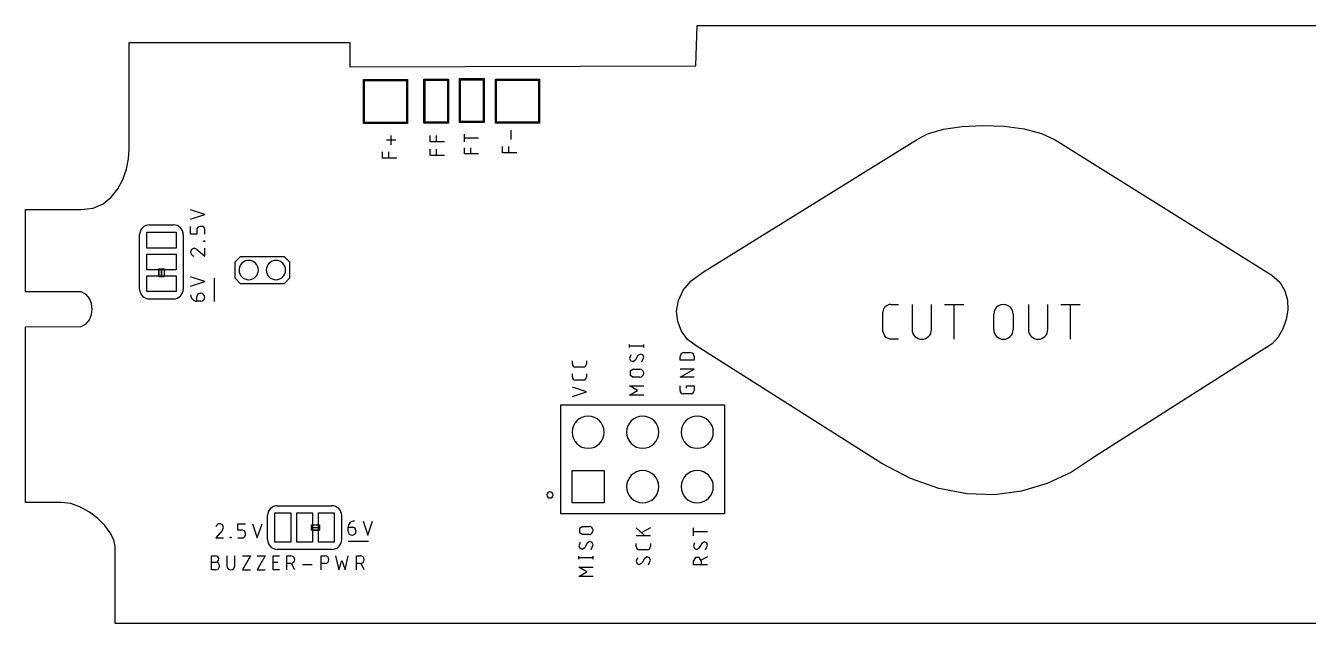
# Model space of a CAD drawing. Extents: x -93.5 to 2.3, y 71.4 to 99.3.
# Drawn here: x -93.5 to -33.8, y 71.4 to 99.3 of the extents above; entities that cross this region are included whole.
import ezdxf

# ---------------------------------------------------------------- set-up
doc = ezdxf.new("R2010")
doc.units = 0
doc.layers.add('CAPA_1', color=7, linetype='CONTINUOUS')

msp = doc.modelspace()

# ---------------------------------------------------------------- linework, layer by layer
at = {"layer": 'CAPA_1', "color": 30}
for points in [[(-62.3233, 97.4196), (-62.257, 99.3002)], [(-62.257, 99.3002), (-21.8273, 99.3002)], [(-88.7107, 93.5486), (-88.7107, 98.5111)], [(-88.7107, 98.5111), (-78.4309, 98.5111)], [(-78.4309, 98.5111), (-78.4309, 97.3812)], [(-78.4309, 97.3812), (-62.3233, 97.4196)], [(-51.5233, 94.2591), (-50.7926, 94.4695)], [(-50.7926, 94.4695), (-49.9122, 94.6011)], [(-49.9122, 94.6011), (-48.9482, 94.6509)], [(-48.9482, 94.6509), (-47.9667, 94.616)], [(-47.9667, 94.616), (-47.034, 94.4934)], [(-47.034, 94.4934), (-46.2161, 94.2801)], [(-62.0117, 87.786), (-52.0381, 93.973)], [(-52.0381, 93.973), (-51.5233, 94.2591)], [(-46.2161, 94.2801), (-45.5791, 93.973)], [(-45.5791, 93.973), (-35.4868, 87.6677)], [(-88.742, 93.0882), (-88.7107, 93.5486)], [(-89.0019, 92.1359), (-88.8381, 92.6091)], [(-88.8381, 92.6091), (-88.742, 93.0882)], [(-89.2366, 91.6935), (-89.0019, 92.1359)], [(-89.5453, 91.3063), (-89.2366, 91.6935)], [(-90.3971, 90.7968), (-89.9311, 90.9992)], [(-89.9311, 90.9992), (-89.5453, 91.3063)], [(-93.5343, 86.8966), (-93.5343, 90.7239)], [(-93.5343, 90.7239), (-90.9464, 90.7239)], [(-90.9464, 90.7239), (-90.3971, 90.7968)], [(-62.9127, 86.9622), (-62.5419, 87.4055)], [(-62.5419, 87.4055), (-62.0117, 87.786)], [(-35.4868, 87.6677), (-35.1252, 87.3386)], [(-35.1252, 87.3386), (-34.89, 86.9445)], [(-90.9464, 86.8928), (-93.5343, 86.8966)], [(-90.7215, 86.7749), (-90.9464, 86.8928)], [(-90.5604, 86.5864), (-90.7215, 86.7749)], [(-63.1333, 86.4807), (-62.9127, 86.9622)], [(-34.89, 86.9445), (-34.7692, 86.5078)], [(-90.4633, 86.3505), (-90.5604, 86.5864)], [(-90.4305, 86.0906), (-90.4633, 86.3505)], [(-90.4621, 85.8301), (-90.4305, 86.0906)], [(-63.2132, 85.986), (-63.1333, 86.4807)], [(-53.2451, 86.3057), (-53.3179, 86.2984), (-53.3857, 86.2773), (-53.4471, 86.244), (-53.5005, 86.1999), (-53.5446, 86.1465), (-53.5779, 86.0851), (-53.599, 86.0173), (-53.6063, 85.9445)], [(-53.2451, 86.3057), (-52.8838, 86.3057)], [(-52.2476, 86.3057), (-52.2476, 85.1317)], [(-51.3445, 85.1317), (-51.3445, 86.3057)], [(-50.7366, 86.3057), (-49.8335, 86.3057)], [(-50.2851, 84.6801), (-50.2851, 86.3057)], [(-47.5409, 85.8541), (-47.5565, 85.9719), (-47.6014, 86.0799), (-47.6725, 86.1727), (-47.7667, 86.2452), (-47.8766, 86.2906), (-47.9925, 86.3057), (-48.1084, 86.2906), (-48.2183, 86.2452), (-48.3125, 86.1727), (-48.3836, 86.0799), (-48.4285, 85.9719), (-48.4441, 85.8541)], [(-46.8288, 86.3057), (-46.8288, 85.1317)], [(-45.9257, 85.1317), (-45.9257, 86.3057)], [(-45.3178, 86.3057), (-44.4147, 86.3057)], [(-44.8662, 84.6801), (-44.8662, 86.3057)], [(-34.7513, 86.0506), (-34.8243, 85.5954)], [(-34.7692, 86.5078), (-34.7513, 86.0506)], [(-90.7199, 85.4006), (-90.5585, 85.5923)], [(-90.5585, 85.5923), (-90.4621, 85.8301)], [(-63.1616, 85.5026), (-63.2132, 85.986)], [(-62.9878, 85.0555), (-63.1616, 85.5026)], [(-53.6063, 85.0413), (-53.6063, 85.9445)], [(-48.444, 85.1317), (-48.444, 85.8541)], [(-47.5409, 85.8541), (-47.5409, 85.1317)], [(-34.8243, 85.5954), (-34.9764, 85.1644)], [(-93.5343, 85.2583), (-90.9464, 85.2783)], [(-93.5343, 77.077), (-93.5343, 85.2583)], [(-90.9464, 85.2783), (-90.7199, 85.4006)], [(-62.7013, 84.6693), (-62.9878, 85.0555)], [(-53.6063, 85.0413), (-53.5005, 84.7859), (-53.2451, 84.6801)], [(-52.2477, 85.1317), (-52.2385, 85.0407), (-52.2122, 84.9559), (-52.1706, 84.8792), (-52.1154, 84.8124), (-52.0486, 84.7572), (-51.9719, 84.7156), (-51.8871, 84.6893), (-51.7961, 84.6801), (-51.7051, 84.6893), (-51.6203, 84.7156), (-51.5436, 84.7572), (-51.4768, 84.8124), (-51.4216, 84.8792), (-51.38, 84.9559), (-51.3537, 85.0407), (-51.3445, 85.1317)], [(-48.4441, 85.1317), (-48.4349, 85.0407), (-48.4086, 84.9559), (-48.367, 84.8792), (-48.3118, 84.8124), (-48.245, 84.7572), (-48.1683, 84.7156), (-48.0835, 84.6893), (-47.9925, 84.6801), (-47.9015, 84.6893), (-47.8167, 84.7156), (-47.74, 84.7572), (-47.6732, 84.8124), (-47.618, 84.8792), (-47.5764, 84.9559), (-47.5501, 85.0407), (-47.5409, 85.1317)], [(-46.8289, 85.1317), (-46.8197, 85.0407), (-46.7934, 84.9559), (-46.7518, 84.8792), (-46.6966, 84.8124), (-46.6298, 84.7572), (-46.5531, 84.7156), (-46.4683, 84.6893), (-46.3773, 84.6801), (-46.2863, 84.6893), (-46.2015, 84.7156), (-46.1248, 84.7572), (-46.058, 84.8124), (-46.0028, 84.8792), (-45.9612, 84.9559), (-45.9349, 85.0407), (-45.9257, 85.1317)], [(-34.9764, 85.1644), (-35.196, 84.78)], [(-62.3113, 84.3689), (-62.7013, 84.6693)], [(-53.6652, 78.884), (-62.3113, 84.3689)], [(-52.8838, 84.6801), (-53.2451, 84.6801)], [(-35.4712, 84.4644), (-43.7532, 79.2036)], [(-35.196, 84.78), (-35.4712, 84.4644)], [(-52.3297, 78.188), (-53.6652, 78.884)], [(-43.7532, 79.2036), (-44.8225, 78.4904)], [(-44.8225, 78.4904), (-45.9612, 77.9516)], [(-51.0009, 77.7202), (-52.3297, 78.188)], [(-49.6892, 77.4716), (-51.0009, 77.7202)], [(-45.9612, 77.9516), (-47.1589, 77.5963)], [(-91.8768, 77.077), (-93.5343, 77.077)], [(-91.4237, 77.0191), (-91.8768, 77.077)], [(-48.405, 77.4333), (-49.6892, 77.4716)], [(-47.1589, 77.5963), (-48.405, 77.4333)], [(-90.9774, 76.8602), (-91.4237, 77.0191)], [(-90.5545, 76.6228), (-90.9774, 76.8602)], [(-90.1714, 76.3293), (-90.5545, 76.6228)], [(-89.8446, 76.0022), (-90.1714, 76.3293)], [(-89.5908, 75.6638), (-89.8446, 76.0022)], [(-89.4264, 75.3367), (-89.5908, 75.6638)], [(-89.3679, 75.0432), (-89.4264, 75.3367)], [(-89.3679, 71.4387), (-89.3679, 75.0432)], [(-25.0666, 71.4387), (-89.3679, 71.4387)]]:
    msp.add_lwpolyline(points, dxfattribs=at)
at = {"layer": 'CAPA_1'}
for points in [[(-77.7969, 94.7414), (-77.7969, 96.793), (-75.7453, 96.793), (-75.7453, 94.7414), (-77.7969, 94.7414)], [(-74.9847, 94.7541), (-74.9847, 96.8057), (-73.8331, 96.8057), (-73.8331, 94.7541), (-74.9847, 94.7541)], [(-73.3337, 94.7795), (-73.3337, 96.8311), (-72.1821, 96.8311), (-72.1821, 94.7795), (-73.3337, 94.7795)], [(-71.6501, 94.7541), (-71.6501, 96.8057), (-69.5985, 96.8057), (-69.5985, 94.7541), (-71.6501, 94.7541)], [(-77.7461, 94.7922), (-77.7461, 96.7422), (-75.7961, 96.7422), (-75.7961, 94.7922), (-77.7461, 94.7922)], [(-74.9339, 94.8049), (-74.9339, 96.7549), (-73.8839, 96.7549), (-73.8839, 94.8049), (-74.9339, 94.8049)], [(-73.2829, 94.8303), (-73.2829, 96.7803), (-72.2329, 96.7803), (-72.2329, 94.8303), (-73.2829, 94.8303)], [(-71.5993, 94.8049), (-71.5993, 96.7549), (-69.6493, 96.7549), (-69.6493, 94.8049), (-71.5993, 94.8049)], [(-87.8963, 89.6712), (-86.5247, 89.6712), (-86.5247, 88.9346), (-87.8963, 88.9346), (-87.8963, 89.6712)], [(-87.8963, 88.6552), (-86.5247, 88.6552), (-86.5247, 87.9186), (-87.8963, 87.9186), (-87.8963, 88.6552)], [(-82.6957, 87.9059), (-82.7049, 87.9968), (-82.7311, 88.0814), (-82.7727, 88.158), (-82.8277, 88.2247), (-82.8944, 88.2797), (-82.971, 88.3213), (-83.0556, 88.3475), (-83.1465, 88.3567), (-83.2374, 88.3475), (-83.322, 88.3213), (-83.3986, 88.2797), (-83.4653, 88.2247), (-83.5203, 88.158), (-83.5619, 88.0814), (-83.5881, 87.9968), (-83.5973, 87.9059), (-83.5881, 87.815), (-83.5619, 87.7304), (-83.5203, 87.6538), (-83.4653, 87.5871), (-83.3986, 87.5321), (-83.322, 87.4905), (-83.2374, 87.4643), (-83.1465, 87.4551), (-83.0556, 87.4643), (-82.971, 87.4905), (-82.8944, 87.5321), (-82.8277, 87.5871), (-82.7727, 87.6538), (-82.7311, 87.7304), (-82.7049, 87.815), (-82.6957, 87.9059)], [(-81.4257, 87.9059), (-81.4349, 87.9968), (-81.4611, 88.0814), (-81.5027, 88.158), (-81.5577, 88.2247), (-81.6244, 88.2797), (-81.701, 88.3213), (-81.7856, 88.3475), (-81.8765, 88.3567), (-81.9674, 88.3475), (-82.052, 88.3213), (-82.1286, 88.2797), (-82.1953, 88.2247), (-82.2503, 88.158), (-82.2919, 88.0814), (-82.3181, 87.9968), (-82.3273, 87.9059), (-82.3181, 87.815), (-82.2919, 87.7304), (-82.2503, 87.6538), (-82.1953, 87.5871), (-82.1286, 87.5321), (-82.052, 87.4905), (-81.9674, 87.4643), (-81.8765, 87.4551), (-81.7856, 87.4643), (-81.701, 87.4905), (-81.6244, 87.5321), (-81.5577, 87.5871), (-81.5027, 87.6538), (-81.4611, 87.7304), (-81.4349, 87.815), (-81.4257, 87.9059)], [(-87.8963, 87.6392), (-86.5247, 87.6392), (-86.5247, 86.9026), (-87.8963, 86.9026), (-87.8963, 87.6392)], [(-67.335, 81.0987), (-67.486, 81.0835), (-67.6267, 81.0398), (-67.7539, 80.9707), (-67.8648, 80.8792), (-67.9563, 80.7683), (-68.0254, 80.6411), (-68.0691, 80.5004), (-68.0843, 80.3494), (-68.0691, 80.1984), (-68.0254, 80.0578), (-67.9563, 79.9305), (-67.8648, 79.8196), (-67.7539, 79.7281), (-67.6267, 79.659), (-67.486, 79.6153), (-67.335, 79.6001), (-67.184, 79.6153), (-67.0434, 79.659), (-66.9161, 79.7281), (-66.8052, 79.8196), (-66.7137, 79.9305), (-66.6446, 80.0578), (-66.6009, 80.1984), (-66.5857, 80.3494), (-66.6009, 80.5004), (-66.6446, 80.6411), (-66.7137, 80.7683), (-66.8052, 80.8792), (-66.9161, 80.9707), (-67.0434, 81.0398), (-67.184, 81.0835), (-67.335, 81.0987)], [(-64.795, 81.0987), (-64.946, 81.0835), (-65.0867, 81.0398), (-65.2139, 80.9707), (-65.3248, 80.8792), (-65.4163, 80.7683), (-65.4854, 80.6411), (-65.5291, 80.5004), (-65.5443, 80.3494), (-65.5291, 80.1984), (-65.4854, 80.0578), (-65.4163, 79.9305), (-65.3248, 79.8196), (-65.2139, 79.7281), (-65.0867, 79.659), (-64.946, 79.6153), (-64.795, 79.6001), (-64.644, 79.6153), (-64.5034, 79.659), (-64.3761, 79.7281), (-64.2652, 79.8196), (-64.1737, 79.9305), (-64.1046, 80.0578), (-64.0609, 80.1984), (-64.0457, 80.3494), (-64.0609, 80.5004), (-64.1046, 80.6411), (-64.1737, 80.7683), (-64.2652, 80.8792), (-64.3761, 80.9707), (-64.5034, 81.0398), (-64.644, 81.0835), (-64.795, 81.0987)], [(-62.255, 81.0987), (-62.406, 81.0835), (-62.5467, 81.0398), (-62.6739, 80.9707), (-62.7848, 80.8792), (-62.8763, 80.7683), (-62.9454, 80.6411), (-62.9891, 80.5004), (-63.0043, 80.3494), (-62.9891, 80.1984), (-62.9454, 80.0578), (-62.8763, 79.9305), (-62.7848, 79.8196), (-62.6739, 79.7281), (-62.5467, 79.659), (-62.406, 79.6153), (-62.255, 79.6001), (-62.104, 79.6153), (-61.9634, 79.659), (-61.8361, 79.7281), (-61.7252, 79.8196), (-61.6337, 79.9305), (-61.5646, 80.0578), (-61.5209, 80.1984), (-61.5057, 80.3494), (-61.5209, 80.5004), (-61.5646, 80.6411), (-61.6337, 80.7683), (-61.7252, 80.8792), (-61.8361, 80.9707), (-61.9634, 81.0398), (-62.104, 81.0835), (-62.255, 81.0987)], [(-66.5857, 77.0601), (-68.0843, 77.0601), (-68.0843, 78.5587), (-66.5857, 78.5587), (-66.5857, 77.0601)], [(-64.795, 78.5587), (-64.946, 78.5435), (-65.0867, 78.4998), (-65.2139, 78.4307), (-65.3248, 78.3392), (-65.4163, 78.2283), (-65.4854, 78.1011), (-65.5291, 77.9604), (-65.5443, 77.8094), (-65.5291, 77.6584), (-65.4854, 77.5178), (-65.4163, 77.3905), (-65.3248, 77.2796), (-65.2139, 77.1881), (-65.0867, 77.119), (-64.946, 77.0753), (-64.795, 77.0601), (-64.644, 77.0753), (-64.5034, 77.119), (-64.3761, 77.1881), (-64.2652, 77.2796), (-64.1737, 77.3905), (-64.1046, 77.5178), (-64.0609, 77.6584), (-64.0457, 77.8094), (-64.0609, 77.9604), (-64.1046, 78.1011), (-64.1737, 78.2283), (-64.2652, 78.3392), (-64.3761, 78.4307), (-64.5034, 78.4998), (-64.644, 78.5435), (-64.795, 78.5587)], [(-62.255, 78.5587), (-62.406, 78.5435), (-62.5467, 78.4998), (-62.6739, 78.4307), (-62.7848, 78.3392), (-62.8763, 78.2283), (-62.9454, 78.1011), (-62.9891, 77.9604), (-63.0043, 77.8094), (-62.9891, 77.6584), (-62.9454, 77.5178), (-62.8763, 77.3905), (-62.7848, 77.2796), (-62.6739, 77.1881), (-62.5467, 77.119), (-62.406, 77.0753), (-62.255, 77.0601), (-62.104, 77.0753), (-61.9634, 77.119), (-61.8361, 77.1881), (-61.7252, 77.2796), (-61.6337, 77.3905), (-61.5646, 77.5178), (-61.5209, 77.6584), (-61.5057, 77.8094), (-61.5209, 77.9604), (-61.5646, 78.1011), (-61.6337, 78.2283), (-61.7252, 78.3392), (-61.8361, 78.4307), (-61.9634, 78.4998), (-62.104, 78.5435), (-62.255, 78.5587)], [(-81.9273, 75.2186), (-81.9273, 76.5902), (-81.1907, 76.5902), (-81.1907, 75.2186), (-81.9273, 75.2186)], [(-80.9113, 75.2186), (-80.9113, 76.5902), (-80.1747, 76.5902), (-80.1747, 75.2186), (-80.9113, 75.2186)], [(-79.8953, 75.2186), (-79.8953, 76.5902), (-79.1587, 76.5902), (-79.1587, 75.2186), (-79.8953, 75.2186)]]:
    msp.add_lwpolyline(points, close=True, dxfattribs=at)
at = {"layer": 'CAPA_1', "color": 253}
for points in [[(-70.9192, 93.9934), (-70.9192, 94.4337)], [(-76.2871, 93.9596), (-76.7274, 93.9596)], [(-76.5072, 93.7394), (-76.5072, 94.1797)], [(-74.6883, 93.8862), (-74.6883, 94.1797)], [(-74.0279, 93.8862), (-74.6883, 93.8862)], [(-74.3948, 93.8862), (-74.3948, 94.1797)], [(-73.1008, 93.8763), (-73.1008, 94.2432)], [(-72.4404, 94.0598), (-73.1008, 94.0598)], [(-76.9108, 93.1202), (-76.9108, 93.4137)], [(-76.6173, 93.1202), (-76.6173, 93.4137)], [(-74.6883, 93.2522), (-74.6883, 93.5457)], [(-74.0279, 93.2522), (-74.6883, 93.2522)], [(-74.3948, 93.2522), (-74.3948, 93.5457)], [(-73.1008, 93.3179), (-73.1008, 93.6114)], [(-72.4404, 93.3179), (-73.1008, 93.3179)], [(-72.8073, 93.3179), (-72.8073, 93.6114)], [(-71.3228, 93.3742), (-71.3228, 93.6677)], [(-70.6624, 93.3742), (-71.3228, 93.3742)], [(-71.0293, 93.3742), (-71.0293, 93.6677)], [(-76.2504, 93.1202), (-76.9108, 93.1202)], [(-85.1912, 90.4927), (-85.8516, 90.7128)], [(-85.8516, 90.2726), (-85.1912, 90.4927)], [(-87.7693, 90.0141), (-87.8589, 90.0052), (-87.9443, 89.9793), (-88.0229, 89.9373), (-88.0926, 89.8802), (-88.1497, 89.8105), (-88.1917, 89.7319), (-88.2176, 89.6465), (-88.2265, 89.5569)], [(-87.7693, 90.0141), (-86.6517, 90.0141)], [(-86.1945, 89.5569), (-86.2034, 89.6465), (-86.2293, 89.7319), (-86.2713, 89.8105), (-86.3284, 89.8802), (-86.3981, 89.9373), (-86.4767, 89.9793), (-86.5621, 90.0052), (-86.6517, 90.0141)], [(-85.8516, 89.5777), (-85.8516, 89.9446)], [(-85.4113, 89.9447), (-85.5151, 89.9017), (-85.5581, 89.7979)], [(-85.5581, 89.7979), (-85.5581, 89.5777)], [(-85.338, 89.9446), (-85.4113, 89.9446)], [(-85.1912, 89.7979), (-85.2027, 89.8551), (-85.2342, 89.9017), (-85.2808, 89.9332), (-85.338, 89.9447)], [(-85.1912, 89.5777), (-85.1912, 89.7979)], [(-88.2265, 87.0169), (-88.2265, 89.5569)], [(-86.1945, 89.5569), (-86.1945, 87.0169)], [(-85.5581, 89.5777), (-85.8516, 89.5777)], [(-85.2279, 89.2308), (-85.2279, 89.2674)], [(-85.2279, 89.2674), (-85.1912, 89.2674)], [(-85.1912, 89.2308), (-85.2279, 89.2308)], [(-85.1912, 89.2674), (-85.1912, 89.2308)], [(-85.6865, 88.9205), (-85.8032, 88.8721), (-85.8516, 88.7554)], [(-85.8516, 88.7554), (-85.841, 88.6891), (-85.811, 88.6307), (-85.7647, 88.5842), (-85.7048, 88.5536)], [(-85.5581, 88.8655), (-85.6865, 88.9205)], [(-85.5581, 88.8655), (-85.1912, 88.5536)], [(-85.1912, 88.5536), (-85.1912, 88.9205)], [(-83.7815, 88.2869), (-83.5275, 88.5409)], [(-83.5275, 88.5409), (-81.4955, 88.5409)], [(-81.4955, 88.5409), (-81.2415, 88.2869)], [(-87.3375, 87.5884), (-87.3375, 87.9694)], [(-87.3375, 87.9694), (-87.0835, 87.9694)], [(-87.3375, 87.9694), (-87.3375, 87.5884)], [(-87.2105, 87.9694), (-87.2105, 87.5884)], [(-87.2105, 87.6519), (-87.2105, 87.9059)], [(-87.0835, 87.9694), (-87.0835, 87.5884)], [(-83.7815, 87.5249), (-83.7815, 88.2869)], [(-81.2415, 88.2869), (-81.2415, 87.5249)], [(-87.0835, 87.5884), (-87.3375, 87.5884)], [(-85.1912, 87.3731), (-85.8516, 87.5932)], [(-85.8516, 87.1529), (-85.1912, 87.3731)], [(-84.734, 86.4454), (-84.734, 87.5249)], [(-83.5275, 87.2709), (-83.7815, 87.5249)], [(-81.4955, 87.2709), (-83.5275, 87.2709)], [(-81.2415, 87.5249), (-81.4955, 87.2709)], [(-88.2265, 87.0169), (-88.2176, 86.9273), (-88.1917, 86.8419), (-88.1497, 86.7633), (-88.0926, 86.6936), (-88.0229, 86.6365), (-87.9443, 86.5945), (-87.8589, 86.5686), (-87.7693, 86.5597)], [(-86.6517, 86.5597), (-86.5596, 86.569), (-86.4737, 86.5956), (-86.3961, 86.6378), (-86.3284, 86.6936), (-86.2726, 86.7613), (-86.2304, 86.8389), (-86.2038, 86.9248), (-86.1945, 87.0169)], [(-85.8516, 86.7516), (-85.8456, 86.6924), (-85.8285, 86.6374), (-85.8015, 86.5875), (-85.7656, 86.5441), (-85.7222, 86.5082), (-85.6723, 86.4812), (-85.6173, 86.4641), (-85.5581, 86.4581)], [(-85.4113, 86.825), (-85.5151, 86.782), (-85.5581, 86.6782)], [(-85.5581, 86.4581), (-85.5581, 86.6782)], [(-85.4113, 86.825), (-85.3746, 86.825)], [(-85.3746, 86.4581), (-85.3032, 86.4725), (-85.2449, 86.5118), (-85.2056, 86.5701), (-85.1912, 86.6415), (-85.2056, 86.7129), (-85.2449, 86.7712), (-85.3032, 86.8105), (-85.3746, 86.8249)], [(-87.7693, 86.5597), (-86.6517, 86.5597)], [(-85.3746, 86.4581), (-85.5581, 86.4581)], [(-65.4046, 84.296), (-65.4046, 84.4427)], [(-65.4046, 84.3694), (-64.7442, 84.3694)], [(-64.7442, 84.296), (-64.7442, 84.4427)], [(-68.0716, 83.5341), (-68.0716, 83.6809)], [(-67.4112, 83.6809), (-67.4112, 83.5341)], [(-65.3496, 83.9553), (-65.4046, 83.7902)], [(-65.4046, 83.7902), (-65.3616, 83.6864), (-65.2578, 83.6434)], [(-65.2578, 83.6434), (-65.1293, 83.7168)], [(-65.0194, 83.9186), (-65.1294, 83.7168)], [(-64.891, 83.992), (-65.0195, 83.9186)], [(-64.7442, 83.8452), (-64.7872, 83.949), (-64.891, 83.992)], [(-64.8359, 83.6251), (-64.7442, 83.8452)], [(-62.8717, 84.0675), (-63.0014, 84.0138), (-63.0551, 83.8841)], [(-63.0551, 83.7007), (-63.0551, 83.8841)], [(-62.3947, 83.7007), (-63.0551, 83.7007)], [(-62.8717, 84.0676), (-62.5781, 84.0676)], [(-62.3947, 83.8841), (-62.4484, 84.0138), (-62.5781, 84.0675)], [(-62.3947, 83.8841), (-62.3947, 83.7007)], [(-68.0716, 83.5341), (-68.0601, 83.4769), (-68.0286, 83.4303), (-67.982, 83.3988), (-67.9248, 83.3873)], [(-68.0716, 82.9245), (-68.0716, 83.0713)], [(-67.558, 83.3874), (-67.9248, 83.3874)], [(-67.558, 83.3873), (-67.5008, 83.3988), (-67.4542, 83.4303), (-67.4227, 83.4769), (-67.4112, 83.5341)], [(-67.4112, 83.0713), (-67.4112, 82.9245)], [(-65.2212, 83.2848), (-65.38, 83.1931), (-65.38, 83.0097), (-65.2212, 82.918)], [(-65.2212, 83.2848), (-64.9276, 83.2848)], [(-64.9276, 82.918), (-64.8562, 82.9324), (-64.7979, 82.9717), (-64.7586, 83.03), (-64.7442, 83.1014), (-64.7586, 83.1728), (-64.7979, 83.2311), (-64.8562, 83.2704), (-64.9276, 83.2848)], [(-63.0551, 82.9204), (-62.3947, 83.2873)], [(-62.3947, 83.2873), (-63.0551, 83.2873)], [(-68.0716, 82.9245), (-68.0601, 82.8673), (-68.0286, 82.8207), (-67.982, 82.7892), (-67.9248, 82.7777)], [(-67.4112, 82.2332), (-68.0716, 82.4534)], [(-67.558, 82.7778), (-67.9248, 82.7778)], [(-67.558, 82.7777), (-67.5008, 82.7892), (-67.4542, 82.8207), (-67.4227, 82.8673), (-67.4112, 82.9245)], [(-65.0377, 82.2967), (-65.4046, 82.5169)], [(-65.4046, 82.5169), (-64.7442, 82.5169)], [(-64.9276, 82.918), (-65.2212, 82.918)], [(-62.3947, 82.9204), (-63.0551, 82.9204)], [(-63.0551, 82.2869), (-63.0551, 82.507)], [(-62.7616, 82.3969), (-62.7616, 82.507)], [(-62.7616, 82.507), (-62.3947, 82.507)], [(-62.3947, 82.507), (-62.3947, 82.2869)], [(-68.0716, 82.0131), (-67.4112, 82.2332)], [(-65.4046, 82.0766), (-65.0377, 82.2967)], [(-64.7442, 82.0766), (-65.4046, 82.0766)], [(-63.0551, 82.2869), (-63.0436, 82.2297), (-63.0121, 82.1831), (-62.9655, 82.1516), (-62.9083, 82.1401)], [(-62.5415, 82.1401), (-62.9083, 82.1401)], [(-62.5415, 82.1401), (-62.4843, 82.1516), (-62.4377, 82.1831), (-62.4062, 82.2297), (-62.3947, 82.2869)], [(-68.605, 76.5394), (-68.605, 81.6194)], [(-68.605, 81.6194), (-60.985, 81.6194)], [(-60.985, 81.6194), (-60.985, 76.5394)], [(-81.813, 76.9204), (-81.9026, 76.9115), (-81.988, 76.8856), (-82.0666, 76.8436), (-82.1363, 76.7865), (-82.1934, 76.7168), (-82.2354, 76.6382), (-82.2613, 76.5528), (-82.2702, 76.4632)], [(-81.813, 76.9204), (-79.273, 76.9204)], [(-78.8158, 76.4632), (-78.8247, 76.5528), (-78.8506, 76.6382), (-78.8926, 76.7168), (-78.9497, 76.7865), (-79.0194, 76.8436), (-79.098, 76.8856), (-79.1834, 76.9115), (-79.273, 76.9204)], [(-60.985, 76.5394), (-68.605, 76.5394)], [(-84.4816, 76.0822), (-84.548, 76.0716), (-84.6064, 76.0416), (-84.6528, 75.9953), (-84.6834, 75.9354)], [(-84.3165, 75.9171), (-84.3649, 76.0338), (-84.4816, 76.0822)], [(-84.3716, 75.7887), (-84.3166, 75.9171)], [(-83.6593, 75.7887), (-83.6593, 76.0822)], [(-83.6593, 76.0822), (-83.2924, 76.0822)], [(-82.9645, 76.0822), (-82.7443, 75.4218)], [(-82.7443, 75.4218), (-82.5242, 76.0822)], [(-82.2702, 75.3456), (-82.2702, 76.4632)], [(-80.2255, 76.0314), (-79.8445, 76.0314)], [(-80.2255, 75.7774), (-80.2255, 76.0314)], [(-80.2255, 75.9044), (-79.8445, 75.9044)], [(-79.8445, 76.0314), (-79.8445, 75.7774)], [(-78.8158, 75.3456), (-78.8158, 76.4632)], [(-78.2223, 76.2092), (-78.2815, 76.2032), (-78.3365, 76.1861), (-78.3864, 76.1591), (-78.4298, 76.1232), (-78.4657, 76.0798), (-78.4927, 76.0299), (-78.5098, 75.9749), (-78.5158, 75.9157)], [(-78.5158, 75.9157), (-78.2957, 75.9157)], [(-78.5158, 75.7322), (-78.5158, 75.9157)], [(-78.1489, 75.7689), (-78.1919, 75.8727), (-78.2957, 75.9157)], [(-77.821, 76.2092), (-77.6008, 75.5488)], [(-77.6008, 75.5488), (-77.3807, 76.2092)], [(-67.5834, 75.9552), (-67.7422, 75.8635), (-67.7422, 75.6801), (-67.5834, 75.5884)], [(-67.5834, 75.9552), (-67.2898, 75.9552)], [(-67.2898, 75.5884), (-67.2184, 75.6028), (-67.1601, 75.6421), (-67.1208, 75.7004), (-67.1064, 75.7718), (-67.1208, 75.8432), (-67.1601, 75.9015), (-67.2184, 75.9408), (-67.2898, 75.9552)], [(-65.0998, 75.8917), (-64.6962, 75.5248)], [(-64.4394, 75.8917), (-64.843, 75.6716)], [(-62.4328, 75.5248), (-62.4328, 75.8917)], [(-84.3716, 75.7887), (-84.6834, 75.4218)], [(-84.6834, 75.4218), (-84.3165, 75.4218)], [(-84.0063, 75.4218), (-84.0063, 75.4585)], [(-84.0063, 75.4585), (-83.9696, 75.4585)], [(-83.9696, 75.4218), (-84.0063, 75.4218)], [(-83.9696, 75.4585), (-83.9696, 75.4218)], [(-83.4392, 75.7887), (-83.6593, 75.7887)], [(-83.6593, 75.4218), (-83.4392, 75.4218)], [(-83.2924, 75.6419), (-83.3354, 75.7457), (-83.4392, 75.7887)], [(-83.4392, 75.4218), (-83.382, 75.4333), (-83.3354, 75.4648), (-83.3039, 75.5114), (-83.2924, 75.5686)], [(-83.2924, 75.5686), (-83.2924, 75.6419)], [(-82.2702, 75.3456), (-82.2613, 75.256), (-82.2354, 75.1706), (-82.1934, 75.092), (-82.1363, 75.0223), (-82.0666, 74.9652), (-81.988, 74.9232), (-81.9026, 74.8973), (-81.813, 74.8884)], [(-79.8445, 75.7774), (-80.2255, 75.7774)], [(-80.2255, 75.7774), (-79.8445, 75.7774)], [(-79.273, 74.8884), (-79.1809, 74.8977), (-79.095, 74.9243), (-79.0174, 74.9665), (-78.9497, 75.0223), (-78.8939, 75.09), (-78.8517, 75.1676), (-78.8251, 75.2535), (-78.8158, 75.3456)], [(-78.5158, 75.7322), (-78.5014, 75.6608), (-78.4621, 75.6025), (-78.4038, 75.5632), (-78.3324, 75.5488), (-78.261, 75.5632), (-78.2027, 75.6025), (-78.1634, 75.6608), (-78.149, 75.7322)], [(-78.1489, 75.7689), (-78.1489, 75.7322)], [(-67.2898, 75.5883), (-67.5834, 75.5883)], [(-64.4394, 75.5248), (-65.0998, 75.5248)], [(-61.7724, 75.7083), (-62.4328, 75.7083)], [(-79.273, 74.8884), (-81.813, 74.8884)], [(-78.511, 75.2694), (-77.5585, 75.2694)], [(-67.7118, 75.2114), (-67.7668, 75.0463)], [(-67.7668, 75.0463), (-67.7238, 74.9425), (-67.62, 74.8995)], [(-67.62, 74.8995), (-67.4915, 74.9729)], [(-67.3816, 75.1747), (-67.4916, 74.9729)], [(-67.2532, 75.2481), (-67.3817, 75.1747)], [(-67.1064, 75.1013), (-67.1494, 75.2051), (-67.2532, 75.2481)], [(-67.1981, 74.8812), (-67.1064, 75.1013)], [(-65.0998, 75.0159), (-65.0998, 75.1627)], [(-65.0998, 75.0159), (-65.0883, 74.9587), (-65.0568, 74.9121), (-65.0102, 74.8806), (-64.953, 74.8691)], [(-64.5862, 74.8692), (-64.953, 74.8692)], [(-64.5862, 74.8691), (-64.529, 74.8806), (-64.4824, 74.9121), (-64.4509, 74.9587), (-64.4394, 75.0159)], [(-64.4394, 75.1627), (-64.4394, 75.0159)], [(-62.3778, 75.1966), (-62.4328, 75.0315)], [(-62.4328, 75.0315), (-62.3898, 74.9277), (-62.286, 74.8847)], [(-62.286, 74.8847), (-62.1575, 74.9581)], [(-62.0476, 75.16), (-62.1576, 74.9582)], [(-61.9192, 75.2334), (-62.0477, 75.16)], [(-61.7724, 75.0866), (-61.8154, 75.1904), (-61.9192, 75.2334)], [(-61.8641, 74.8665), (-61.7724, 75.0866)], [(-84.8727, 73.9296), (-84.8727, 74.59)], [(-84.8727, 74.59), (-84.6893, 74.59)], [(-84.8727, 74.2964), (-84.6893, 74.2964)], [(-84.6893, 74.2964), (-84.6321, 74.3079), (-84.5855, 74.3394), (-84.554, 74.386), (-84.5425, 74.4432), (-84.554, 74.5004), (-84.5855, 74.547), (-84.6321, 74.5785), (-84.6893, 74.59)], [(-84.6893, 73.9296), (-84.6179, 73.944), (-84.5596, 73.9833), (-84.5203, 74.0416), (-84.5059, 74.113), (-84.5203, 74.1844), (-84.5596, 74.2427), (-84.6179, 74.282), (-84.6893, 74.2964)], [(-84.1593, 74.59), (-84.1593, 74.113)], [(-84.1593, 74.113), (-84.1449, 74.0416), (-84.1056, 73.9833), (-84.0473, 73.944), (-83.9759, 73.9296), (-83.9045, 73.944), (-83.8462, 73.9833), (-83.8069, 74.0416), (-83.7925, 74.113)], [(-83.7924, 74.113), (-83.7924, 74.59)], [(-83.4278, 74.59), (-83.0609, 74.59)], [(-83.0609, 74.59), (-83.4278, 73.9296)], [(-82.745, 74.59), (-82.3781, 74.59)], [(-82.3781, 74.59), (-82.745, 73.9296)], [(-82.0111, 73.9296), (-82.0111, 74.59)], [(-82.0111, 74.59), (-81.7176, 74.59)], [(-82.0111, 74.2964), (-81.791, 74.2964)], [(-81.3717, 73.9296), (-81.3717, 74.59)], [(-81.3717, 74.59), (-81.1882, 74.59)], [(-81.1882, 74.2231), (-81.3717, 74.2231)], [(-81.1882, 74.2231), (-81.1168, 74.2375), (-81.0585, 74.2768), (-81.0192, 74.3351), (-81.0048, 74.4065), (-81.0192, 74.4779), (-81.0585, 74.5362), (-81.1168, 74.5755), (-81.1882, 74.5899)], [(-81.0048, 73.9296), (-81.1515, 74.2231)], [(-80.6359, 74.1864), (-80.1957, 74.1864)], [(-79.7765, 73.9296), (-79.7765, 74.59)], [(-79.7765, 74.59), (-79.593, 74.59)], [(-79.593, 74.2231), (-79.7765, 74.2231)], [(-79.593, 74.2231), (-79.5216, 74.2375), (-79.4633, 74.2768), (-79.424, 74.3351), (-79.4096, 74.4065), (-79.424, 74.4779), (-79.4633, 74.5362), (-79.5216, 74.5755), (-79.593, 74.5899)], [(-79.1, 74.59), (-78.9532, 73.9296)], [(-78.9532, 73.9296), (-78.8065, 74.3698)], [(-78.8065, 74.3698), (-78.6597, 73.9296)], [(-78.6597, 73.9296), (-78.5129, 74.59)], [(-78.1286, 73.9296), (-78.1286, 74.59)], [(-78.1286, 74.59), (-77.9451, 74.59)], [(-77.9451, 74.2231), (-78.1286, 74.2231)], [(-77.9451, 74.2231), (-77.8737, 74.2375), (-77.8154, 74.2768), (-77.7761, 74.3351), (-77.7617, 74.4065), (-77.7761, 74.4779), (-77.8154, 74.5362), (-77.8737, 74.5755), (-77.9451, 74.5899)], [(-77.7617, 73.9296), (-77.9085, 74.2231)], [(-67.7668, 74.4304), (-67.7668, 74.5772)], [(-67.7668, 74.5038), (-67.1064, 74.5038)], [(-67.1064, 74.4304), (-67.1064, 74.5772)], [(-65.0448, 74.4958), (-65.0998, 74.3307)], [(-65.0998, 74.3307), (-65.0568, 74.2269), (-64.953, 74.1839)], [(-64.953, 74.1839), (-64.8245, 74.2573)], [(-64.7146, 74.4591), (-64.8246, 74.2573)], [(-64.5862, 74.5325), (-64.7147, 74.4591)], [(-64.4394, 74.3857), (-64.4824, 74.4895), (-64.5862, 74.5325)], [(-64.5311, 74.1656), (-64.4394, 74.3857)], [(-62.066, 74.3506), (-62.1577, 74.5094), (-62.3411, 74.5094), (-62.4328, 74.3506)], [(-62.4328, 74.1672), (-62.4328, 74.3506)], [(-61.7724, 74.1672), (-62.4328, 74.1672)], [(-61.7724, 74.5341), (-62.0659, 74.3873)], [(-62.0659, 74.3506), (-62.0659, 74.1672)], [(-84.6893, 73.9296), (-84.8727, 73.9296)], [(-83.4278, 73.9296), (-83.0609, 73.9296)], [(-82.745, 73.9296), (-82.3781, 73.9296)], [(-81.7176, 73.9296), (-82.0111, 73.9296)], [(-67.3999, 73.8454), (-67.7668, 74.0656)], [(-67.7668, 74.0656), (-67.1064, 74.0656)], [(-67.7668, 73.6253), (-67.3999, 73.8454)], [(-67.1064, 73.6253), (-67.7668, 73.6253)]]:
    msp.add_lwpolyline(points, dxfattribs=at)
msp.add_lwpolyline([(-68.971, 77.4284), (-68.9822, 77.4837), (-69.0126, 77.5288), (-69.0577, 77.5592), (-69.113, 77.5704), (-69.1683, 77.5592), (-69.2134, 77.5288), (-69.2438, 77.4837), (-69.255, 77.4284), (-69.2438, 77.3731), (-69.2134, 77.328), (-69.1683, 77.2976), (-69.113, 77.2864), (-69.0577, 77.2976), (-69.0126, 77.328), (-68.9822, 77.3731), (-68.971, 77.4284)], close=True, dxfattribs=at)

doc.saveas('drawing.dxf')
